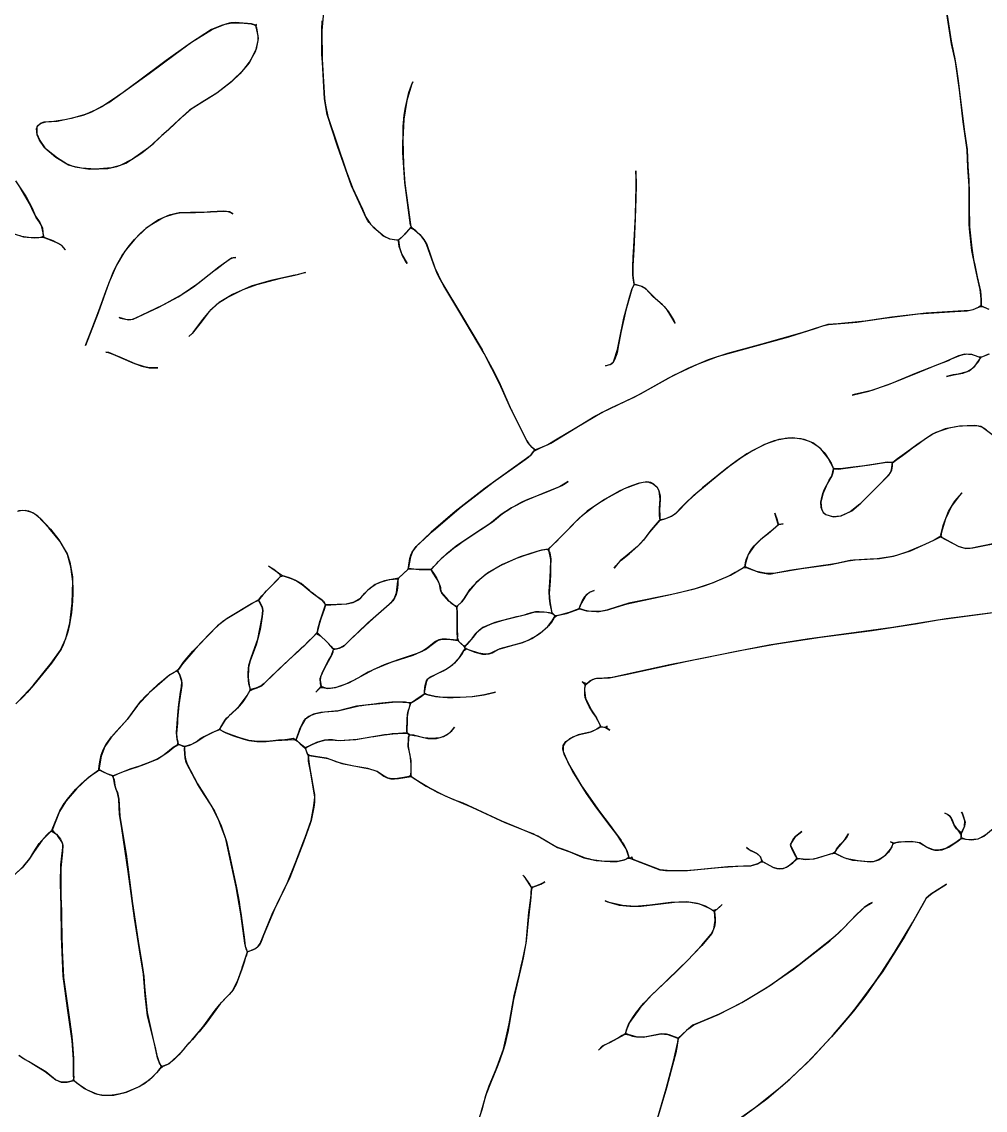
# Model space of a CAD drawing. Extents: x 0 to 8.8, y 0.1 to 11.
# Drawn here: x 1.651 to 4.249, y 2.669 to 5.606 of the extents above; entities that cross this region are included whole.
import ezdxf

# ---------------------------------------------------------------- set-up
doc = ezdxf.new("R2010")
doc.units = 0

msp = doc.modelspace()

# ---------------------------------------------------------------- linework, layer by layer
for points in [[(4.1351, 5.6996), (4.1576, 5.5535), (4.164, 5.5228), (4.1665, 5.5098), (4.1711, 5.4841), (4.1747, 5.4592), (4.1766, 5.4465), (4.1829, 5.3945), (4.1937, 5.309), (4.2003, 5.2614), (4.2025, 5.2164), (4.2047, 5.1771), (4.2062, 5.1444), (4.2062, 5.1327), (4.206, 5.109), (4.2066, 5.0528), (4.2127, 4.9946), (4.2175, 4.9646), (4.2203, 4.9538), (4.2277, 4.9175), (4.2362, 4.8784), (4.2383, 4.8559), (4.2382, 4.8402), (4.2315, 4.8354), (4.2159, 4.8288), (4.2076, 4.8267), (4.1759, 4.8247), (4.0895, 4.8192), (3.9974, 4.8088), (3.9253, 4.7982), (3.8524, 4.7911), (3.8246, 4.7887), (3.8072, 4.7836), (3.7546, 4.7661), (3.6467, 4.7356), (3.5542, 4.7105), (3.502, 4.6933), (3.4467, 4.6703), (3.3945, 4.6444), (3.3519, 4.6199), (3.3189, 4.6014), (3.2987, 4.5912), (3.2158, 4.5519), (3.0947, 4.4793), (3.0695, 4.4645), (3.0393, 4.4516), (3.0393, 4.4516), (3.0362, 4.4503), (3.0275, 4.457), (3.0216, 4.4636), (3.0154, 4.4705), (2.9947, 4.5108), (2.9657, 4.5695), (2.9391, 4.6302), (2.8977, 4.7106), (2.8291, 4.8262), (2.7887, 4.8934), (2.7759, 4.9175), (2.7705, 4.9294), (2.7607, 4.9529), (2.7423, 5.006), (2.7353, 5.0186), (2.7297, 5.0258), (2.7136, 5.0413), (2.7035, 5.0485), (2.6993, 5.0573), (2.6834, 5.1719), (2.6786, 5.2529), (2.6793, 5.323), (2.6822, 5.3535), (2.6854, 5.374), (2.6949, 5.4145), (2.698, 5.4245), (2.7015, 5.4343), (2.7052, 5.4439), (2.7019, 5.4351), (2.6895, 5.3935), (2.6811, 5.3432), (2.6782, 5.2879), (2.6803, 5.2185), (2.6839, 5.169), (2.6967, 5.0781), (2.7, 5.0514), (2.6886, 5.038), (2.6836, 5.0325), (2.6739, 5.0229), (2.6664, 5.0165), (2.6625, 5.0165), (2.6435, 5.0195), (2.6279, 5.0262), (2.6013, 5.0487), (2.5877, 5.0638), (2.584, 5.0687), (2.5793, 5.0765), (2.5746, 5.0865), (2.5662, 5.1065), (2.5398, 5.1633), (2.5026, 5.2704), (2.4742, 5.3553), (2.4674, 5.3973), (2.4614, 5.4965), (2.4602, 5.5175), (2.4596, 5.5388), (2.4595, 5.5841), (2.461, 5.6081)], [(4.2567, 4.8307), (4.2384, 4.839), (4.2383, 4.8493), (4.2383, 4.8585), (4.2351, 4.883), (4.2283, 4.9146), (4.2218, 4.9445), (4.2134, 4.9888), (4.2075, 5.0383), (4.2063, 5.0591), (4.206, 5.069), (4.2057, 5.0892), (4.206, 5.1175), (4.2056, 5.1624), (4.2026, 5.2125), (4.2005, 5.2598), (4.1926, 5.3168), (4.19, 5.3361), (4.1796, 5.4217), (4.1686, 5.4983), (4.1585, 5.5462), (4.1352, 5.6993)], [(2.464, 5.6317), (2.4595, 5.5818), (2.461, 5.5048), (2.4673, 5.3986), (2.4699, 5.3802), (2.4763, 5.3497), (2.5253, 5.2033), (2.5424, 5.1576), (2.5692, 5.1002), (2.5782, 5.0787), (2.5909, 5.0598), (2.6233, 5.0294), (2.6431, 5.0196), (2.6664, 5.0165), (2.6696, 4.9966), (2.6757, 4.9779), (2.6905, 4.9534), (2.686, 4.9601), (2.6773, 4.9742), (2.6689, 4.9995), (2.6667, 5.0146), (2.6677, 5.0174), (2.6755, 5.0244), (2.6896, 5.0391), (2.6994, 5.0501), (2.7098, 5.0443), (2.7246, 5.0315), (2.7353, 5.0186), (2.7428, 5.0047), (2.765, 4.9422), (2.784, 4.9019), (2.8366, 4.8143), (2.8922, 4.7203), (2.8971, 4.7117), (2.9192, 4.6706), (2.9336, 4.6422), (2.9409, 4.627), (2.9705, 4.5589), (2.9722, 4.5561), (3.0127, 4.475), (3.0186, 4.4669), (3.0307, 4.4534), (3.0339, 4.4499), (3.0218, 4.4347), (2.9836, 4.4069), (2.9003, 4.3476), (2.8199, 4.2845), (2.755, 4.2283), (2.7149, 4.191), (2.7055, 4.1784), (2.6987, 4.1625), (2.6941, 4.1338), (2.69, 4.1266), (2.6671, 4.1048), (2.6285, 4.0977), (2.6041, 4.0872), (2.5843, 4.072), (2.5621, 4.0487), (2.5473, 4.04), (2.5256, 4.0347), (2.4773, 4.0328), (2.4697, 4.0334), (2.4664, 4.0389), (2.4604, 4.0453), (2.4467, 4.0555), (2.4341, 4.0651), (2.4253, 4.072), (2.4176, 4.0788), (2.4044, 4.0898), (2.3902, 4.0984), (2.3837, 4.1013), (2.3726, 4.1052), (2.3517, 4.1118), (2.3158, 4.1372), (2.3302, 4.1285), (2.3467, 4.1156), (2.3476, 4.1084), (2.3383, 4.0986), (2.33, 4.0901), (2.3224, 4.0824), (2.3091, 4.0686), (2.3018, 4.0604), (2.2961, 4.0538), (2.2906, 4.0471), (2.2698, 4.0351), (2.2042, 3.9958), (2.1787, 3.9762), (2.1539, 3.951), (2.1458, 3.9428), (2.117, 3.9126), (2.0845, 3.8738), (2.0735, 3.8584), (2.0662, 3.8531), (2.05, 3.8442), (1.9947, 3.7961), (1.9629, 3.7614), (1.9351, 3.723), (1.8909, 3.6738), (1.875, 3.6507), (1.8644, 3.6247), (1.8581, 3.5866), (1.8298, 3.5661), (1.7985, 3.5367), (1.7704, 3.5039), (1.7524, 3.4749), (1.7324, 3.4251), (1.7052, 3.3976), (1.6839, 3.3674), (1.6705, 3.3462), (1.6516, 3.3235), (1.6028, 3.2804)], [(1.6341, 5.1765), (1.6624, 5.133), (1.6773, 5.1047), (1.6876, 5.0812), (1.6994, 5.064), (1.7061, 5.0485), (1.7087, 5.0264), (1.701, 5.0233), (1.6922, 5.0226), (1.6827, 5.0224), (1.6688, 5.0232), (1.6626, 5.0241), (1.6512, 5.0264), (1.6459, 5.028)], [(1.6271, 5.0347), (1.6553, 5.0256), (1.6858, 5.0225), (1.7073, 5.0244), (1.7227, 5.0191), (1.7485, 5.0084), (1.7554, 5.0045), (1.7684, 4.9904), (1.7586, 5.0021), (1.7351, 5.0143), (1.7114, 5.0237), (1.7081, 5.0366), (1.7036, 5.0557), (1.6985, 5.0652), (1.6893, 5.0779), (1.6854, 5.0847), (1.6829, 5.0906), (1.6718, 5.1154), (1.6464, 5.1584)], [(4.2514, 4.5051), (4.2373, 4.5139), (4.2208, 4.516), (4.1795, 4.5147), (4.141, 4.5072), (4.1072, 4.4935), (4.0643, 4.4639), (4.038, 4.4445), (4.0255, 4.4354), (4.0128, 4.4262), (4, 4.417), (3.9846, 4.4174), (3.9693, 4.415), (3.9238, 4.4078), (3.8934, 4.4041), (3.8783, 4.4024), (3.8588, 4.3994), (3.8435, 4.3994), (3.8396, 4.4011), (3.8257, 4.428), (3.8055, 4.4532), (3.784, 4.4695), (3.7611, 4.4791), (3.7291, 4.4833), (3.6929, 4.4787), (3.6541, 4.4655), (3.6064, 4.4402), (3.5521, 4.4017), (3.4866, 4.3482), (3.4487, 4.3145), (3.4153, 4.2803), (3.4053, 4.2728), (3.3871, 4.2651), (3.3752, 4.2623), (3.3719, 4.2637), (3.3708, 4.2764), (3.3705, 4.2859), (3.3707, 4.2936), (3.3726, 4.3175), (3.3695, 4.339), (3.365, 4.3488), (3.3551, 4.3582), (3.3471, 4.3625), (3.3362, 4.3648), (3.317, 4.3613), (3.2753, 4.3457), (3.2222, 4.3171), (3.1757, 4.2852), (3.1422, 4.2552), (3.1369, 4.2494), (3.1196, 4.2311), (3.1022, 4.2136), (3.0933, 4.2047), (3.0843, 4.1958), (3.0708, 4.1828), (3.0521, 4.18), (3.0402, 4.1768), (2.9946, 4.162), (2.9475, 4.1416), (2.9064, 4.1177), (2.8762, 4.0929), (2.8542, 4.0666), (2.846, 4.0526), (2.8373, 4.0407), (2.8238, 4.0282), (2.8151, 4.0331), (2.8023, 4.0428), (2.7834, 4.0642), (2.7811, 4.0693), (2.7771, 4.0883), (2.7718, 4.1005), (2.7588, 4.121), (2.7545, 4.1273), (2.7617, 4.1357), (2.769, 4.1435), (2.7747, 4.1494), (2.781, 4.1558), (2.7856, 4.1603), (2.7946, 4.1687), (2.8083, 4.1802), (2.8153, 4.1856), (2.823, 4.1913), (2.8301, 4.1964), (2.8374, 4.2016), (2.8885, 4.2356), (2.9202, 4.2568), (2.9312, 4.2657), (2.9431, 4.2756), (2.9503, 4.281), (2.9571, 4.2857), (2.9639, 4.2901), (2.9707, 4.2943), (2.9775, 4.2983), (2.9984, 4.3092), (3.0122, 4.3157), (3.0654, 4.3369), (3.0973, 4.35), (3.1068, 4.3544), (3.1166, 4.3598), (3.1247, 4.365), (3.1008, 4.3514), (3.0669, 4.3374), (3.0081, 4.3134), (2.9712, 4.2946), (2.944, 4.2763), (2.9129, 4.2515), (2.8775, 4.2282), (2.8223, 4.1908), (2.7967, 4.1704), (2.7869, 4.1615), (2.7821, 4.1569), (2.7773, 4.1521), (2.767, 4.1413), (2.754, 4.1277), (2.7454, 4.1282), (2.7295, 4.1282), (2.7081, 4.1291), (2.6939, 4.1308), (2.694, 4.1336), (2.6972, 4.1575), (2.7, 4.1669), (2.7033, 4.1746), (2.714, 4.1901), (2.7598, 4.2327), (2.8353, 4.2972), (2.9216, 4.3633), (3.0022, 4.4204), (3.0185, 4.432), (3.0257, 4.4389), (3.0321, 4.447), (3.05, 4.4561), (3.0774, 4.4685), (3.1965, 4.5412), (3.2406, 4.5642), (3.304, 4.594), (3.3479, 4.6178), (3.4093, 4.6522), (3.4728, 4.6816), (3.5299, 4.7032), (3.6276, 4.7305), (3.7195, 4.7556), (3.788, 4.7769), (3.8115, 4.7856), (3.8266, 4.7889), (3.9025, 4.7956), (3.9766, 4.8059), (4.0683, 4.8174), (4.1669, 4.8243), (4.2005, 4.8257), (4.2167, 4.8291), (4.2338, 4.8366), (4.2419, 4.8371), (4.2586, 4.8302)], [(4.2583, 4.7085), (4.2417, 4.702), (4.2328, 4.7011), (4.2127, 4.7079), (4.194, 4.7089), (4.1769, 4.7043), (4.1368, 4.686), (4.0629, 4.6574), (3.9963, 4.6299), (3.9431, 4.6112), (3.8958, 4.5997), (3.8904, 4.5987), (3.9353, 4.6089), (3.9885, 4.627), (4.0725, 4.6615), (4.1034, 4.6739), (4.1189, 4.6798), (4.15, 4.6922), (4.16, 4.6969), (4.1807, 4.7057), (4.1896, 4.7081), (4.1927, 4.7087), (4.1962, 4.7092), (4.2, 4.7094), (4.2042, 4.7092), (4.2091, 4.7088), (4.2142, 4.7077), (4.2198, 4.7061), (4.2323, 4.7013), (4.2352, 4.6981), (4.2296, 4.6861), (4.217, 4.6725), (4.2119, 4.6684), (4.2066, 4.6648), (4.2022, 4.6622), (4.1971, 4.6599), (4.1761, 4.6552), (4.1628, 4.6534), (4.1553, 4.6515), (4.1447, 4.6482), (4.1635, 4.6535), (4.1887, 4.6575), (4.2055, 4.6641), (4.2216, 4.6767), (4.2322, 4.6915), (4.2382, 4.7009), (4.2611, 4.7097)], [(4.274, 4.198), (4.2085, 4.1849), (4.1951, 4.1849), (4.1767, 4.1904), (4.1354, 4.2121), (4.1331, 4.2134), (4.1298, 4.2216), (4.1367, 4.2498), (4.1503, 4.2844), (4.1672, 4.312), (4.1866, 4.3347), (4.1796, 4.3273), (4.1586, 4.2989), (4.1418, 4.265), (4.1313, 4.2285), (4.1291, 4.2177), (4.1114, 4.2074), (4.0963, 4.2), (4.0804, 4.1925), (4.0459, 4.1781), (4.0371, 4.1749), (4.0096, 4.166), (3.9994, 4.1633), (3.9881, 4.1608), (3.9581, 4.1571), (3.9385, 4.1559), (3.8938, 4.1535), (3.885, 4.1523), (3.8484, 4.1442), (3.8376, 4.1423), (3.8253, 4.1406), (3.8123, 4.1386), (3.7209, 4.1256), (3.6791, 4.1174), (3.6738, 4.1169), (3.6589, 4.117), (3.6323, 4.1225), (3.606, 4.1332), (3.6012, 4.1362), (3.6016, 4.1389), (3.6027, 4.1466), (3.6046, 4.154), (3.6087, 4.1649), (3.6132, 4.1738), (3.6178, 4.1811), (3.6221, 4.187), (3.6263, 4.192), (3.635, 4.201), (3.6496, 4.2139), (3.6565, 4.2195), (3.6638, 4.2254), (3.6919, 4.2491), (3.7041, 4.2508), (3.6953, 4.2495), (3.6907, 4.2502), (3.6813, 4.2801), (3.6876, 4.2617), (3.6906, 4.2503), (3.6876, 4.2456), (3.6727, 4.2325), (3.643, 4.2084), (3.6248, 4.1901), (3.6102, 4.1681), (3.6024, 4.1447), (3.6015, 4.1381), (3.5951, 4.1318), (3.5744, 4.1195), (3.5635, 4.1138), (3.5529, 4.1086), (3.5425, 4.1038), (3.5125, 4.0913), (3.5027, 4.0877), (3.4929, 4.0842), (3.4733, 4.078), (3.4635, 4.0751), (3.4233, 4.065), (3.4043, 4.0608), (3.2875, 4.0367), (3.2364, 4.0207), (3.229, 4.0186), (3.2107, 4.0151), (3.2057, 4.0146), (3.2001, 4.0144), (3.1938, 4.0144), (3.1868, 4.0148), (3.1788, 4.0158), (3.1698, 4.0174), (3.1543, 4.0227), (3.1569, 4.0304), (3.1631, 4.0444), (3.1689, 4.0538), (3.1755, 4.0616), (3.1821, 4.0667), (3.194, 4.0714), (3.1811, 4.0661), (3.1702, 4.0555), (3.16, 4.0379), (3.1533, 4.0215), (3.1272, 4.0116), (3.1013, 4.0047), (3.0907, 4.0031), (3.0879, 4.0039), (3.0809, 4.0115), (3.0761, 4.0353), (3.0739, 4.0509), (3.0734, 4.0699), (3.0753, 4.0933), (3.0764, 4.1244), (3.0773, 4.1548), (3.0734, 4.1761), (3.0727, 4.1785), (3.073, 4.1847), (3.0772, 4.1889), (3.1063, 4.2177), (3.1157, 4.2272), (3.1248, 4.2368), (3.1527, 4.2656), (3.1627, 4.2747), (3.195, 4.2996), (3.2063, 4.3073), (3.2294, 4.3216), (3.2648, 4.341), (3.2892, 4.3517), (3.3138, 4.3606), (3.3263, 4.3639), (3.3394, 4.3646), (3.3539, 4.3591), (3.3643, 4.3499), (3.3692, 4.3399), (3.371, 4.3335), (3.3722, 4.3271), (3.3726, 4.3205), (3.3711, 4.2986), (3.3707, 4.2924), (3.3712, 4.2705), (3.3719, 4.2615), (3.3434, 4.229), (3.3276, 4.2073), (3.3198, 4.1985), (3.3116, 4.1902), (3.2835, 4.1668), (3.2649, 4.1514), (3.2582, 4.1442), (3.2484, 4.1318), (3.2529, 4.1382), (3.2671, 4.1534), (3.2884, 4.1705), (3.3125, 4.191), (3.3344, 4.216), (3.3487, 4.2353), (3.371, 4.2603), (3.3875, 4.2653), (3.4031, 4.2716), (3.4151, 4.2801), (3.4304, 4.2962), (3.4382, 4.3043), (3.4634, 4.3287), (3.5312, 4.3851), (3.5663, 4.4128), (3.5865, 4.4275), (3.6194, 4.4482), (3.6578, 4.4674), (3.666, 4.4707), (3.6806, 4.4756), (3.6879, 4.4776), (3.7025, 4.4808), (3.7098, 4.482), (3.7171, 4.4828), (3.7316, 4.4834), (3.7519, 4.4814), (3.7742, 4.4745), (3.7808, 4.4714), (3.7922, 4.4645), (3.7983, 4.4598), (3.804, 4.4547), (3.8095, 4.4492), (3.8147, 4.4433), (3.8197, 4.4369), (3.8333, 4.4144), (3.8401, 4.3991), (3.8378, 4.3884), (3.8354, 4.3804), (3.8239, 4.3609), (3.8112, 4.3317), (3.8059, 4.3093), (3.8075, 4.2919), (3.8119, 4.2819), (3.8189, 4.2761), (3.8401, 4.27), (3.8602, 4.2724), (3.8895, 4.2858), (3.9137, 4.3067), (3.9888, 4.3827), (3.9936, 4.3893), (3.9967, 4.3966), (3.9989, 4.4155), (4.0075, 4.4224), (4.0167, 4.4292), (4.0259, 4.4358), (4.0437, 4.4489), (4.0531, 4.4559), (4.0613, 4.4619), (4.0706, 4.4689), (4.0885, 4.4818), (4.1076, 4.4938), (4.117, 4.4985), (4.1516, 4.5102), (4.1754, 4.5146), (4.2018, 4.5164), (4.2157, 4.5165), (4.2299, 4.5156), (4.2418, 4.5118), (4.2741, 4.4879)], [(1.6387, 4.2856), (1.6517, 4.2878), (1.6685, 4.2858), (1.6754, 4.2832), (1.6856, 4.2781), (1.6947, 4.2712), (1.7008, 4.2659), (1.7278, 4.2364), (1.7508, 4.2082), (1.7731, 4.1706), (1.7802, 4.1476), (1.7873, 4.1078), (1.788, 4.065), (1.7871, 4.0428), (1.7864, 4.0328), (1.7843, 4.0109), (1.7831, 4.0012), (1.7814, 3.991), (1.7796, 3.9799), (1.7749, 3.96), (1.7725, 3.9515), (1.7612, 3.9224), (1.7568, 3.9135), (1.7308, 3.8756), (1.6824, 3.816), (1.6647, 3.7957), (1.6551, 3.7857), (1.6345, 3.7658)], [(1.6406, 3.7715), (1.6817, 3.8153), (1.7303, 3.875), (1.7547, 3.9104), (1.7691, 3.9416), (1.7799, 3.9829), (1.7866, 4.0375), (1.7881, 4.0953), (1.7831, 4.1351), (1.7739, 4.1685), (1.7532, 4.2045), (1.724, 4.2407), (1.6942, 4.2716), (1.6801, 4.281), (1.6604, 4.2874), (1.6418, 4.2866)], [(4.2824, 4.0131), (4.1436, 3.995), (3.9996, 3.9714), (3.7686, 3.9396), (3.6663, 3.9239), (3.5735, 3.9062), (3.4899, 3.889), (3.3983, 3.8705), (3.2834, 3.8454), (3.2427, 3.8364), (3.209, 3.834), (3.2006, 3.834), (3.1911, 3.8316), (3.182, 3.8266), (3.1736, 3.8192), (3.162, 3.8249), (3.1695, 3.8173), (3.1685, 3.8014), (3.1709, 3.7811), (3.1864, 3.749), (3.2006, 3.7282), (3.2099, 3.7089), (3.2106, 3.7033), (3.2013, 3.6969), (3.1871, 3.6904), (3.1796, 3.6882), (3.1509, 3.6817), (3.1276, 3.6709), (3.1149, 3.6599), (3.1108, 3.6519), (3.1111, 3.6374), (3.1256, 3.6036), (3.1605, 3.5448), (3.2089, 3.4747), (3.2375, 3.4369), (3.2467, 3.4245), (3.2669, 3.3972), (3.2704, 3.3916), (3.2742, 3.386), (3.2837, 3.3674), (3.2879, 3.3516), (3.2813, 3.3468), (3.274, 3.344), (3.2574, 3.3402), (3.2293, 3.3401), (3.2223, 3.3404), (3.1948, 3.3437), (3.1888, 3.3449), (3.1824, 3.3463), (3.1713, 3.3489), (3.1191, 3.3698), (3.0914, 3.3801), (3.0421, 3.4087), (2.9914, 3.4304), (2.9456, 3.4488), (2.8408, 3.4974), (2.816, 3.5069), (2.8001, 3.5137), (2.788, 3.519), (2.7723, 3.5267), (2.7591, 3.5335), (2.7522, 3.5372), (2.7249, 3.5534), (2.718, 3.5578), (2.711, 3.5624), (2.7041, 3.5672), (2.7002, 3.5724), (2.7009, 3.5854), (2.701, 3.6031), (2.6995, 3.6202), (2.698, 3.628), (2.696, 3.6355), (2.6931, 3.6495), (2.6933, 3.6725), (2.6936, 3.6765), (2.6967, 3.6823), (2.7, 3.6819), (2.7085, 3.6805), (2.716, 3.6788), (2.7459, 3.6722), (2.7688, 3.6725), (2.7884, 3.6776), (2.8013, 3.6851), (2.8102, 3.6931), (2.8178, 3.7028), (2.8064, 3.6891), (2.7976, 3.6823), (2.788, 3.6774), (2.7779, 3.6742), (2.7569, 3.6717), (2.7352, 3.6737), (2.7139, 3.6793), (2.7076, 3.6807), (2.6967, 3.6823), (2.6907, 3.686), (2.6894, 3.6903), (2.6895, 3.7034), (2.6898, 3.7145), (2.6901, 3.7245), (2.6909, 3.7366), (2.6927, 3.7454), (2.6963, 3.7557), (2.6995, 3.7677), (2.7077, 3.7728), (2.7194, 3.7803), (2.7283, 3.7863), (2.7371, 3.7923), (2.7464, 3.7895), (2.7665, 3.7852), (2.7752, 3.7841), (2.7989, 3.7828), (2.8139, 3.7827), (2.8667, 3.785), (2.8974, 3.79), (2.9284, 3.7968), (2.9248, 3.7962), (2.899, 3.7902), (2.8652, 3.7848), (2.8333, 3.7829), (2.8127, 3.7826), (2.7996, 3.7827), (2.7932, 3.7829), (2.7867, 3.7831), (2.7657, 3.7853), (2.7424, 3.7905), (2.7369, 3.7942), (2.7372, 3.7991), (2.738, 3.8091), (2.7389, 3.8147), (2.7423, 3.8273), (2.7443, 3.8324), (2.7463, 3.8342), (2.7508, 3.8371), (2.7868, 3.8543), (2.7979, 3.8605), (2.8135, 3.8717), (2.831, 3.8909), (2.8375, 3.9004), (2.8429, 3.9097), (2.8504, 3.9137), (2.8727, 3.905), (2.893, 3.9), (2.9023, 3.8996), (2.911, 3.9007), (2.9193, 3.9036), (2.9348, 3.912), (2.9685, 3.922), (3.0021, 3.9314), (3.0262, 3.9417), (3.0487, 3.9561), (3.0694, 3.9741), (3.0816, 3.9897), (3.0867, 3.9985), (3.094, 4.0035), (3.1196, 4.0091), (3.1545, 4.0216), (3.1742, 4.0166), (3.2003, 4.0144), (3.208, 4.0149), (3.2312, 4.0192), (3.2536, 4.0263), (3.2831, 4.0356), (3.4001, 4.0601), (3.4649, 4.0755), (3.5167, 4.0932), (3.5262, 4.0971), (3.5622, 4.1131), (3.5974, 4.1333), (3.6074, 4.1325), (3.6388, 4.1207), (3.6625, 4.1167), (3.6719, 4.1167), (3.6841, 4.1186), (3.7537, 4.1306), (3.8331, 4.1418), (3.8795, 4.1511), (3.898, 4.1541), (3.9642, 4.1578), (4.0014, 4.1638), (4.0472, 4.1786), (4.1105, 4.207), (4.1285, 4.216), (4.178, 4.1898), (4.1973, 4.1847), (4.2158, 4.1863), (4.2977, 4.2025)], [(3.0188, 4.0093), (3.0224, 4.0106), (3.0344, 4.0134), (3.0417, 4.0142), (3.0668, 4.0125), (3.0786, 4.0104), (3.0836, 4.0078), (3.0875, 4.0043), (3.0858, 3.9968), (3.0791, 3.9858), (3.0711, 3.976), (3.0595, 3.9648), (3.0517, 3.9583), (3.0454, 3.9535), (3.0392, 3.9493), (3.0332, 3.9456), (3.0274, 3.9423), (3.0218, 3.9393), (3.0163, 3.9368), (2.9967, 3.9295), (2.9768, 3.9241), (2.9399, 3.9139), (2.9158, 3.902), (2.9069, 3.8998), (2.8994, 3.8995), (2.8834, 3.902), (2.8553, 3.9115), (2.8459, 3.9167), (2.8463, 3.9206), (2.8581, 3.9336), (2.8652, 3.9419), (2.8754, 3.955), (2.8794, 3.9596), (2.8855, 3.9652), (2.8915, 3.9695), (2.9147, 3.9807), (2.9221, 3.9835), (2.9425, 3.9895), (2.9555, 3.9929), (2.9698, 3.9966), (3.0134, 4.0074), (3.0188, 4.0093)], [(4.2517, 3.4133), (4.2459, 3.4092), (4.2289, 3.4009), (4.2079, 3.3983), (4.197, 3.3997), (4.1852, 3.4041), (4.1847, 3.4076), (4.1855, 3.4174), (4.1929, 3.4345), (4.1944, 3.4496), (4.189, 3.4662), (4.1852, 3.4732), (4.1879, 3.4687), (4.1947, 3.4467), (4.1932, 3.4353), (4.185, 3.4164), (4.172, 3.428), (4.1656, 3.4383), (4.1568, 3.4588), (4.1536, 3.4626), (4.1474, 3.4674), (4.1404, 3.4705), (4.1451, 3.4687), (4.1481, 3.467), (4.1538, 3.4623), (4.1565, 3.4593), (4.1599, 3.4528), (4.1657, 3.4381), (4.1768, 3.4222), (4.1843, 3.4112), (4.1837, 3.4016), (4.1676, 3.3893), (4.1443, 3.376), (4.1393, 3.374), (4.1244, 3.3705), (4.1093, 3.3715), (4.0911, 3.3787), (4.0729, 3.3905), (4.0496, 3.3941), (4.0156, 3.3923), (4.0031, 3.3898), (3.9939, 3.3937), (4, 3.3903), (3.9973, 3.3802), (3.988, 3.3653), (3.9749, 3.353), (3.963, 3.3452), (3.9466, 3.3397), (3.9332, 3.3397), (3.9067, 3.3423), (3.8811, 3.3463), (3.8759, 3.3477), (3.8624, 3.3529), (3.8525, 3.3578), (3.8438, 3.363), (3.8484, 3.3733), (3.8589, 3.3866), (3.8696, 3.3977), (3.8806, 3.4152), (3.8753, 3.4047), (3.849, 3.374), (3.8436, 3.3653), (3.8404, 3.3631), (3.7967, 3.3496), (3.7849, 3.3466), (3.765, 3.3453), (3.7433, 3.3487), (3.7378, 3.3555), (3.7338, 3.362), (3.73, 3.3692), (3.7272, 3.3757), (3.7253, 3.3813), (3.7261, 3.3898), (3.7321, 3.4011), (3.7383, 3.4086), (3.75, 3.4176), (3.7549, 3.4208), (3.7512, 3.4184), (3.7365, 3.4065), (3.7231, 3.386), (3.7353, 3.3596), (3.74, 3.3523), (3.738, 3.3442), (3.728, 3.3345), (3.7178, 3.3271), (3.7076, 3.3224), (3.7006, 3.3206), (3.6908, 3.3203), (3.6775, 3.3242), (3.6496, 3.3396), (3.6455, 3.3456), (3.6428, 3.353), (3.633, 3.3622), (3.6207, 3.3679), (3.6129, 3.3716), (3.6055, 3.3781), (3.6089, 3.375), (3.6176, 3.3691), (3.6206, 3.368), (3.6354, 3.3607), (3.6431, 3.3524), (3.6457, 3.3407), (3.6427, 3.3386), (3.6347, 3.334), (3.6175, 3.3283), (3.5547, 3.3261), (3.4731, 3.3178), (3.4527, 3.3163), (3.411, 3.315), (3.4001, 3.3152), (3.3723, 3.3177), (3.2997, 3.3458), (3.2963, 3.3527), (3.2925, 3.3488), (3.2892, 3.3499), (3.2809, 3.374), (3.264, 3.4009), (3.2581, 3.4091), (3.2462, 3.4251), (3.234, 3.4411), (3.1974, 3.4904), (3.1742, 3.5237), (3.1366, 3.5832), (3.1143, 3.6271), (3.1103, 3.6429), (3.1111, 3.6528), (3.114, 3.6587), (3.1182, 3.6637), (3.123, 3.6678), (3.137, 3.6762), (3.1472, 3.6804), (3.1552, 3.683), (3.1788, 3.6881), (3.1858, 3.6899), (3.2039, 3.6986), (3.2094, 3.7024), (3.215, 3.7033), (3.2249, 3.7016), (3.2364, 3.6945), (3.2291, 3.6991), (3.2291, 3.7052), (3.2231, 3.7018), (3.213, 3.7038), (3.2082, 3.7131), (3.2046, 3.7208), (3.1979, 3.7323), (3.1907, 3.7425), (3.1806, 3.7586), (3.1763, 3.7671), (3.1705, 3.7824), (3.1689, 3.7912), (3.1691, 3.8088), (3.1721, 3.8175), (3.1851, 3.8288), (3.197, 3.8335), (3.2362, 3.8355), (3.2797, 3.8447), (3.4453, 3.8805), (3.4756, 3.8867), (3.5521, 3.9019), (3.5927, 3.9103), (3.6809, 3.9264), (3.8049, 3.945), (3.9438, 3.9636), (4.0614, 3.9812), (4.1219, 3.9921), (4.2703, 4.0119)], [(1.6426, 2.8174), (1.6597, 2.8059), (1.6782, 2.7951), (1.7141, 2.7739), (1.7421, 2.7508), (1.7565, 2.7453), (1.7734, 2.7452), (1.7914, 2.749), (1.8197, 2.7282), (1.8479, 2.7147), (1.8666, 2.71), (1.8988, 2.7102), (1.9329, 2.7181), (1.9676, 2.733), (1.9956, 2.7517), (2.0174, 2.7738), (2.0237, 2.7819), (2.0298, 2.7876), (2.0487, 2.795), (2.0784, 2.8238), (2.0893, 2.8361), (2.1021, 2.8507), (2.108, 2.8574), (2.1391, 2.8929), (2.1724, 2.9392), (2.1839, 2.9538), (2.1904, 2.961), (2.1985, 2.9696), (2.2178, 2.9899), (2.2324, 3.0171), (2.2437, 3.05), (2.246, 3.0571), (2.2484, 3.0646), (2.259, 3.0966), (2.2811, 3.1057), (2.2886, 3.1119), (2.2936, 3.1191), (2.3263, 3.1981), (2.3673, 3.2839), (2.3901, 3.3395), (2.4113, 3.3958), (2.4151, 3.4054), (2.4308, 3.4506), (2.4387, 3.49), (2.4408, 3.5134), (2.4304, 3.5798), (2.4242, 3.6113), (2.4235, 3.6188), (2.4248, 3.6261), (2.4491, 3.6227), (2.4661, 3.6203), (2.4765, 3.6181), (2.4844, 3.6154), (2.5138, 3.6046), (2.5883, 3.5898), (2.603, 3.5858), (2.6102, 3.5827), (2.627, 3.5707), (2.6362, 3.5662), (2.6456, 3.5636), (2.6557, 3.5628), (2.6668, 3.5637), (2.7005, 3.5699), (2.7415, 3.5433), (2.7928, 3.517), (2.8641, 3.4868), (2.9532, 3.4454), (3.001, 3.4268), (3.0194, 3.4195), (3.0292, 3.4154), (3.0393, 3.4103), (3.0498, 3.4046), (3.0955, 3.378), (3.129, 3.3663), (3.167, 3.3505), (3.1999, 3.343), (3.2376, 3.3399), (3.2566, 3.3401), (3.2761, 3.3448), (3.2856, 3.349), (3.2925, 3.3487), (3.3716, 3.3179), (3.3866, 3.316), (3.446, 3.316), (3.5302, 3.3242), (3.5823, 3.3276), (3.6171, 3.3282), (3.6349, 3.3341), (3.6438, 3.3394), (3.6525, 3.3382), (3.6781, 3.3239), (3.6867, 3.3211), (3.6953, 3.3203), (3.7041, 3.3215), (3.7128, 3.3246), (3.7303, 3.3366), (3.7388, 3.3452), (3.7471, 3.348), (3.7637, 3.3454), (3.7881, 3.3473), (3.8331, 3.3612), (3.8439, 3.3629), (3.8677, 3.3506), (3.8915, 3.3442), (3.9038, 3.3427), (3.931, 3.3401), (3.9402, 3.3392), (3.9477, 3.3398), (3.9619, 3.3447), (3.9814, 3.3585), (3.994, 3.3735), (4.0009, 3.3881), (4.0086, 3.3911), (4.0289, 3.3938), (4.0605, 3.3931), (4.0702, 3.3913), (4.0933, 3.3776), (4.1036, 3.3733), (4.1137, 3.3709), (4.1234, 3.3705), (4.1328, 3.3719), (4.1507, 3.3791), (4.1761, 3.3956), (4.1842, 3.402), (4.2125, 3.3984), (4.2297, 3.4012), (4.2451, 3.4086), (4.2703, 3.429)], [(1.6288, 3.3026), (1.6555, 3.3277), (1.6694, 3.3447), (1.6737, 3.351), (1.683, 3.3659), (1.6976, 3.3884), (1.7182, 3.4118), (1.7248, 3.4181), (1.7248, 3.4181), (1.7273, 3.4204), (1.7299, 3.4227), (1.7441, 3.4138), (1.7549, 3.4002), (1.7595, 3.3913), (1.7613, 3.3841), (1.7602, 3.3664), (1.7557, 3.3228), (1.756, 3.2466), (1.7574, 3.2073), (1.7577, 3.1807), (1.7591, 3.1008), (1.763, 3.027), (1.7803, 2.9073), (1.7857, 2.8678), (1.7869, 2.8573), (1.7878, 2.8475), (1.79, 2.8087), (1.7903, 2.7785), (1.7905, 2.7675), (1.7907, 2.7556), (1.7877, 2.7487), (1.7768, 2.7457), (1.7646, 2.7445), (1.7553, 2.7455), (1.7414, 2.7512), (1.7157, 2.7726), (1.6826, 2.7923), (1.6686, 2.8005), (1.6529, 2.8101), (1.6445, 2.8159)], [(2.8894, 2.6637), (2.9037, 2.7145), (2.9115, 2.7351), (2.93, 2.7797), (2.95, 2.8336), (2.9655, 2.9024), (2.9788, 2.9779), (2.993, 3.0373), (2.9975, 3.0576), (3.0018, 3.077), (3.0106, 3.1203), (3.0162, 3.1818), (3.0179, 3.2027), (3.0197, 3.2156), (3.0218, 3.2288), (3.0243, 3.2506), (3.0248, 3.2579), (3.0254, 3.2653), (3.0294, 3.2707), (3.0502, 3.2792), (3.0615, 3.285), (3.0589, 3.2835), (3.0477, 3.278), (3.0294, 3.2707), (3.0241, 3.2723), (3.0092, 3.2953), (3.0023, 3.3031), (3.0048, 3.3006), (3.0201, 3.2788), (3.0239, 3.2726), (3.0257, 3.2674), (3.0247, 3.2554), (3.0227, 3.2347), (3.0161, 3.1812), (3.0114, 3.1253), (3.0026, 3.0803), (2.9991, 3.0642), (2.9922, 3.0334), (2.9885, 3.0181), (2.977, 2.9682), (2.9614, 2.8802), (2.9581, 2.8651), (2.9543, 2.8493), (2.95, 2.8336), (2.9392, 2.8023), (2.9329, 2.7865), (2.9293, 2.7777), (2.9162, 2.7465), (2.9017, 2.708), (2.8916, 2.6704), (2.8825, 2.6434)], [(3.5879, 2.6465), (3.6602, 2.7003), (3.722, 2.7526), (3.7815, 2.81), (3.8396, 2.8734), (3.883, 2.9241), (3.9015, 2.946), (3.9524, 3.0154), (3.9689, 3.0388), (4.0048, 3.0951), (4.0538, 3.1764), (4.0907, 3.2422), (4.1065, 3.2552), (4.1446, 3.279), (4.1365, 3.2741), (4.1023, 3.2519), (4.09, 3.2412), (4.087, 3.2359), (4.0322, 3.139), (3.9989, 3.0854), (3.9718, 3.0424), (3.9559, 3.0212), (3.9268, 2.9796), (3.8939, 2.9361), (3.853, 2.889), (3.8347, 2.8676), (3.7693, 2.7975), (3.7013, 2.7343), (3.63, 2.6769), (3.5557, 2.6245)], [(3.3653, 2.6471), (3.3882, 2.7271), (3.4087, 2.8014), (3.42, 2.8528), (3.4207, 2.8617), (3.4475, 2.8881), (3.4636, 2.8999), (3.5298, 2.9276), (3.5931, 2.9597), (3.6603, 3), (3.7321, 3.05), (3.8299, 3.1265), (3.8681, 3.1617), (3.903, 3.1978), (3.9242, 3.2175), (3.9441, 3.2296), (3.9373, 3.2263), (3.9227, 3.2162), (3.896, 3.1905), (3.8536, 3.1473), (3.8452, 3.1393), (3.8386, 3.1334), (3.7475, 3.0614), (3.6697, 3.006), (3.6036, 2.9654), (3.5799, 2.9524), (3.5314, 2.9283), (3.4802, 2.9065), (3.4609, 2.8983), (3.4434, 2.884), (3.4214, 2.8633), (3.3966, 2.8727), (3.3896, 2.8742), (3.3755, 2.875), (3.3483, 2.8697), (3.3351, 2.8675), (3.3228, 2.8661), (3.3076, 2.8671), (3.2859, 2.8734), (3.2797, 2.8763), (3.2817, 2.8857), (3.2841, 2.8934), (3.2869, 2.9001), (3.2989, 2.9198), (3.3087, 2.9335), (3.3136, 2.9399), (3.3185, 2.9461), (3.3286, 2.958), (3.3495, 2.98), (3.3604, 2.9907), (3.3931, 3.0215), (3.4482, 3.0753), (3.4849, 3.1145), (3.5099, 3.1443), (3.5171, 3.1577), (3.521, 3.1815), (3.5189, 3.2057), (3.5398, 3.2244), (3.5359, 3.2203), (3.525, 3.2108), (3.5153, 3.2077), (3.4944, 3.2197), (3.4734, 3.227), (3.4446, 3.2311), (3.4011, 3.2295), (3.3447, 3.2222), (3.304, 3.2191), (3.2706, 3.2211), (3.2351, 3.2297), (3.2239, 3.2338), (3.2305, 3.2313), (3.2623, 3.2226), (3.2903, 3.2193), (3.3215, 3.2199), (3.3746, 3.2261), (3.4108, 3.2304), (3.4306, 3.2314), (3.454, 3.2305), (3.4783, 3.2258), (3.503, 3.2154), (3.513, 3.2094), (3.5186, 3.2051), (3.521, 3.1866), (3.5209, 3.1777), (3.52, 3.1689), (3.5185, 3.1618), (3.5115, 3.1464), (3.4844, 3.1139), (3.4435, 3.0703), (3.4259, 3.0526), (3.4163, 3.0433), (3.3962, 3.024), (3.3497, 2.9802), (3.3174, 2.9446), (3.29, 2.9059), (3.2827, 2.8889), (3.2783, 2.8752), (3.2703, 2.8704), (3.2598, 2.8644), (3.2275, 2.8476), (3.2217, 2.8451), (3.2065, 2.8315), (3.2173, 2.843), (3.2382, 2.8527), (3.2776, 2.8748), (3.2875, 2.8728), (3.2975, 2.8694), (3.3082, 2.867), (3.3269, 2.8667), (3.3653, 2.8737), (3.3749, 2.875), (3.3933, 2.8736), (3.4175, 2.8646), (3.4208, 2.8626), (3.4172, 2.8381), (3.4143, 2.8243), (3.4085, 2.8003), (3.4024, 2.7769), (3.3891, 2.7298), (3.3675, 2.6541)]]:
    msp.add_lwpolyline(points)
for points in [[(1.9496, 5.2346), (1.9159, 5.2175), (1.8928, 5.2112), (1.8493, 5.2077), (1.8113, 5.2106), (1.803, 5.2122), (1.7935, 5.2141), (1.7862, 5.2159), (1.7714, 5.2225), (1.7469, 5.2372), (1.7175, 5.261), (1.7121, 5.2663), (1.6986, 5.2863), (1.6919, 5.3006), (1.6904, 5.3179), (1.6948, 5.3263), (1.7033, 5.332), (1.7154, 5.3353), (1.7457, 5.3373), (1.7795, 5.3443), (1.8163, 5.3535), (1.8394, 5.3625), (1.8853, 5.3876), (1.9469, 5.4317), (1.9942, 5.4663), (2.0645, 5.5186), (2.1083, 5.5502), (2.1646, 5.5859), (2.1991, 5.5992), (2.2175, 5.6028), (2.241, 5.6028), (2.2506, 5.6021), (2.2691, 5.6002), (2.2785, 5.5972), (2.2812, 5.5952), (2.2837, 5.5889), (2.2886, 5.5607), (2.2831, 5.5321), (2.2641, 5.4949), (2.2385, 5.4651), (2.2178, 5.4452), (2.1764, 5.4134), (2.1443, 5.393), (2.1029, 5.367), (2.081, 5.3471), (2.0459, 5.3144), (2.0282, 5.2986), (1.9928, 5.2653), (1.9496, 5.2346)], [(2.2149, 5.6025), (2.2103, 5.6015), (2.189, 5.5956), (2.1625, 5.5846), (2.1053, 5.5477), (2.04, 5.5007), (1.9655, 5.4456), (1.9239, 5.4148), (1.8956, 5.3946), (1.8663, 5.3765), (1.8504, 5.3677), (1.8265, 5.3569), (1.8185, 5.3542), (1.7839, 5.3449), (1.7664, 5.341), (1.737, 5.3363), (1.7105, 5.3345), (1.7029, 5.3318), (1.6913, 5.3226), (1.6914, 5.3032), (1.6994, 5.285), (1.7131, 5.2653), (1.7429, 5.2401), (1.7762, 5.2198), (1.7946, 5.2139), (1.834, 5.208), (1.8826, 5.21), (1.9073, 5.2149), (1.931, 5.2246), (1.9743, 5.2518), (2.0067, 5.2778), (2.037, 5.307), (2.0625, 5.3306), (2.0847, 5.3506), (2.1076, 5.3703), (2.1771, 5.4139), (2.2166, 5.4441), (2.2492, 5.4771), (2.2649, 5.4963), (2.2815, 5.5274), (2.2882, 5.5555), (2.288, 5.5674), (2.2826, 5.5918), (2.2837, 5.5985), (2.2806, 5.596), (2.2706, 5.5999), (2.2266, 5.6034), (2.2149, 5.6025)], [(3.307, 5.2039), (3.3071, 5.1988), (3.3074, 5.1658), (3.3069, 5.129), (3.3053, 5.0749), (3.3016, 4.9913), (3.2996, 4.9616), (3.2988, 4.9479), (3.2986, 4.9345), (3.299, 4.9213), (3.3017, 4.9015), (3.3012, 4.8949), (3.2958, 4.884), (3.2798, 4.8276), (3.266, 4.7671), (3.2616, 4.7429), (3.2602, 4.7343), (3.2572, 4.7182), (3.2552, 4.71), (3.2493, 4.6934), (3.2458, 4.6864), (3.2373, 4.6803), (3.2247, 4.6774), (3.2277, 4.6779), (3.242, 4.6824), (3.245, 4.6851), (3.2479, 4.6908), (3.2576, 4.7213), (3.2618, 4.7443), (3.2741, 4.8063), (3.2905, 4.8654), (3.2965, 4.8859), (3.3024, 4.8968), (3.3087, 4.8958), (3.3198, 4.8928), (3.3312, 4.8871), (3.3399, 4.8792), (3.3638, 4.8554), (3.3834, 4.8377), (3.3951, 4.8233), (3.4089, 4.7997), (3.4133, 4.7921), (3.4015, 4.8126), (3.3914, 4.8286), (3.3791, 4.8419), (3.3531, 4.8648), (3.3341, 4.8848), (3.3231, 4.8914), (3.3023, 4.8977), (3.2999, 4.9137), (3.2988, 4.9233), (3.2985, 4.9451), (3.3, 4.9702), (3.3018, 4.9983), (3.3055, 5.0813), (3.3067, 5.1264), (3.3073, 5.1582), (3.3074, 5.1845), (3.307, 5.2039), (3.307, 5.2039)], [(2.1113, 5.0914), (2.1053, 5.0915), (2.0754, 5.0898), (2.0481, 5.0836), (2.0198, 5.0713), (1.9853, 5.048), (1.9554, 5.0195), (1.929, 4.9864), (1.9064, 4.9489), (1.8856, 4.9009), (1.8564, 4.8208), (1.8413, 4.7808), (1.8267, 4.7439), (1.8223, 4.7319), (1.8235, 4.7353), (1.8393, 4.7764), (1.8581, 4.8261), (1.8805, 4.8881), (1.897, 4.9292), (1.9069, 4.95), (1.9211, 4.9752), (1.9401, 5.0015), (1.9543, 5.0184), (1.9701, 5.0346), (1.9874, 5.0497), (1.9966, 5.0567), (2.0256, 5.0744), (2.0364, 5.0792), (2.059, 5.0866), (2.0707, 5.0891), (2.0827, 5.0907), (2.0948, 5.0915), (2.1192, 5.0913), (2.1428, 5.0916), (2.1773, 5.094), (2.1887, 5.0946), (2.206, 5.0937), (2.2117, 5.0922), (2.2202, 5.0878), (2.2105, 5.0926), (2.195, 5.0947), (2.1593, 5.0926), (2.1506, 5.092), (2.1413, 5.0915), (2.1266, 5.0911), (2.1157, 5.0912), (2.1113, 5.0914)], [(2.2159, 4.9682), (2.1819, 4.9438), (2.1255, 4.8989), (2.0832, 4.8696), (2.0308, 4.8407), (1.9552, 4.8053), (1.9481, 4.8027), (1.9404, 4.8017), (1.9314, 4.8027), (1.9132, 4.8074), (1.9173, 4.8062), (1.939, 4.8017), (1.9506, 4.8036), (2.02, 4.8358), (2.0723, 4.8633), (2.1136, 4.8903), (2.1689, 4.9337), (2.1772, 4.9401), (2.1937, 4.9528), (2.211, 4.965), (2.2199, 4.969), (2.2282, 4.9694), (2.2208, 4.9691), (2.2159, 4.9682), (2.2159, 4.9682)], [(2.3828, 4.9211), (2.3786, 4.9204), (2.322, 4.9073), (2.269, 4.8919), (2.2194, 4.8701), (2.183, 4.8484), (2.1561, 4.8238), (2.1305, 4.791), (2.1106, 4.7645), (2.1012, 4.7562), (2.113, 4.7675), (2.1386, 4.8025), (2.1613, 4.8295), (2.1766, 4.8436), (2.181, 4.847), (2.2046, 4.8622), (2.248, 4.8834), (2.2844, 4.8967), (2.3496, 4.9141), (2.3874, 4.922), (2.414, 4.9289), (2.4158, 4.9296), (2.3938, 4.923), (2.3828, 4.9212), (2.3828, 4.9211)], [(1.8856, 4.7138), (1.877, 4.7142), (1.8805, 4.7147), (1.8917, 4.7111), (1.9025, 4.7062), (1.95, 4.6855), (1.9743, 4.6764), (1.9945, 4.6722), (2.0039, 4.6717), (2.0174, 4.6716), (1.9952, 4.6721), (1.9812, 4.6745), (1.9563, 4.6828), (1.913, 4.7015), (1.9039, 4.7055), (1.8856, 4.7138), (1.8856, 4.7138)], [(3.9773, 4.4166), (3.9808, 4.4172), (3.9956, 4.4169), (3.9981, 4.4165), (3.9986, 4.4063), (3.9964, 4.3955), (3.9929, 4.388), (3.9676, 4.3607), (3.9114, 4.3043), (3.885, 4.2831), (3.8592, 4.2722), (3.8386, 4.2701), (3.8199, 4.2756), (3.8117, 4.2822), (3.8067, 4.2954), (3.806, 4.3108), (3.8073, 4.3175), (3.8115, 4.333), (3.8142, 4.3405), (3.8174, 4.3479), (3.8208, 4.355), (3.8284, 4.3686), (3.8332, 4.376), (3.8364, 4.3833), (3.8402, 4.3995), (3.8535, 4.3989), (3.8656, 4.4008), (3.9378, 4.41), (3.9773, 4.4166)], [(3.0553, 4.1809), (3.0689, 4.1827), (3.0745, 4.1727), (3.0773, 4.1554), (3.0769, 4.1366), (3.0765, 4.122), (3.0764, 4.1154), (3.0755, 4.0967), (3.0738, 4.0747), (3.0733, 4.0634), (3.0749, 4.0423), (3.0805, 4.01), (3.074, 4.0112), (3.0599, 4.0133), (3.0459, 4.0141), (3.0364, 4.0137), (3.0254, 4.0115), (3.0155, 4.008), (3.0054, 4.0052), (2.9952, 4.0025), (2.9851, 3.9999), (2.9266, 3.9847), (2.8946, 3.9712), (2.8764, 3.9562), (2.8673, 3.9445), (2.8506, 3.9252), (2.8486, 3.9231), (2.8429, 3.9214), (2.8342, 3.9291), (2.8292, 3.9339), (2.8258, 3.9445), (2.825, 3.9572), (2.825, 3.9784), (2.8252, 3.9899), (2.8248, 4.0134), (2.824, 4.0247), (2.8278, 4.0315), (2.8362, 4.0395), (2.8427, 4.0477), (2.8488, 4.058), (2.8604, 4.0752), (2.8671, 4.0834), (2.8895, 4.105), (2.899, 4.1125), (2.908, 4.1189), (2.9164, 4.1244), (2.9259, 4.1301), (2.9355, 4.1355), (2.9453, 4.1406), (2.9651, 4.15), (2.9848, 4.1583), (2.9956, 4.1624), (3.0055, 4.166), (3.025, 4.1724), (3.0444, 4.178), (3.0553, 4.1809)], [(2.3774, 4.1037), (2.3913, 4.0978), (2.4072, 4.0878), (2.4339, 4.0652), (2.4646, 4.0421), (2.4693, 4.0341), (2.4689, 4.0292), (2.4658, 4.0204), (2.4573, 3.9952), (2.4538, 3.9836), (2.4507, 3.9724), (2.4474, 3.9579), (2.4338, 3.9432), (2.4182, 3.9281), (2.3968, 3.908), (2.39, 3.9016), (2.3701, 3.8832), (2.3312, 3.8464), (2.3041, 3.82), (2.2963, 3.8143), (2.2823, 3.8077), (2.2672, 3.8046), (2.2653, 3.8103), (2.2628, 3.8198), (2.2609, 3.8406), (2.2609, 3.8496), (2.2634, 3.87), (2.2683, 3.8868), (2.2705, 3.8924), (2.2871, 3.9396), (2.2988, 4.0005), (2.3007, 4.0178), (2.2995, 4.0239), (2.2894, 4.0455), (2.2985, 4.0568), (2.3053, 4.0645), (2.3104, 4.07), (2.3215, 4.0815), (2.341, 4.1015), (2.3487, 4.1095), (2.3556, 4.111), (2.3666, 4.1075), (2.3774, 4.1037)], [(2.7803, 4.0753), (2.7809, 4.0709), (2.7818, 4.0665), (2.7994, 4.0457), (2.808, 4.0381), (2.8186, 4.0311), (2.8239, 4.0263), (2.8242, 4.0223), (2.8247, 4.0148), (2.8252, 4.0002), (2.8253, 3.9928), (2.8251, 3.9824), (2.8251, 3.9747), (2.8247, 3.9666), (2.8256, 3.9483), (2.824, 3.9372), (2.7963, 3.9403), (2.7844, 3.9401), (2.7751, 3.9379), (2.7666, 3.9336), (2.7453, 3.9162), (2.7301, 3.9071), (2.7142, 3.9001), (2.6661, 3.8839), (2.6276, 3.871), (2.5853, 3.8511), (2.5649, 3.8392), (2.5468, 3.8292), (2.5335, 3.8227), (2.5267, 3.8198), (2.5134, 3.8145), (2.5009, 3.8103), (2.4936, 3.8085), (2.487, 3.8074), (2.4766, 3.807), (2.4703, 3.8077), (2.4581, 3.8124), (2.456, 3.82), (2.4556, 3.8337), (2.4623, 3.8526), (2.4783, 3.8824), (2.4852, 3.8941), (2.491, 3.9126), (2.5073, 3.9156), (2.5191, 3.9214), (2.5236, 3.9257), (2.5404, 3.9424), (2.5578, 3.9591), (2.5843, 3.984), (2.6489, 4.0409), (2.6548, 4.0486), (2.6614, 4.0654), (2.6651, 4.0967), (2.6674, 4.1051), (2.6928, 4.1293), (2.7043, 4.1294), (2.7228, 4.1281), (2.736, 4.1283), (2.7542, 4.1277), (2.7608, 4.1181), (2.769, 4.1055), (2.7731, 4.098), (2.7783, 4.0847), (2.7796, 4.0794), (2.7803, 4.0754), (2.7803, 4.0753)], [(2.6646, 4.0875), (2.6627, 4.0709), (2.6602, 4.0605), (2.656, 4.0507), (2.6516, 4.0437), (2.5884, 3.987), (2.5374, 3.9392), (2.5206, 3.9225), (2.5105, 3.9166), (2.4965, 3.9134), (2.4894, 3.9149), (2.4836, 3.9219), (2.4786, 3.9275), (2.4727, 3.9336), (2.4551, 3.9498), (2.4475, 3.9584), (2.448, 3.9609), (2.4502, 3.9706), (2.4517, 3.9767), (2.4548, 3.9874), (2.4572, 3.9948), (2.4589, 4.0003), (2.47, 4.0323), (2.484, 4.0329), (2.5274, 4.035), (2.5445, 4.039), (2.5587, 4.0463), (2.5651, 4.0516), (2.5763, 4.0641), (2.5868, 4.0745), (2.5906, 4.0775), (2.5945, 4.0808), (2.6039, 4.0871), (2.6123, 4.0916), (2.6195, 4.0947), (2.6427, 4.101), (2.6653, 4.1032), (2.6646, 4.0875), (2.6646, 4.0875)], [(2.2734, 4.0376), (2.2771, 4.0397), (2.2851, 4.0435), (2.2896, 4.0439), (2.2986, 4.0269), (2.3007, 4.0176), (2.2989, 4.0008), (2.2933, 3.9661), (2.2903, 3.9519), (2.2868, 3.938), (2.2827, 3.9245), (2.2668, 3.8816), (2.2624, 3.8638), (2.2615, 3.8355), (2.2638, 3.8157), (2.266, 3.808), (2.2658, 3.8012), (2.2588, 3.7894), (2.2464, 3.7708), (2.2369, 3.7592), (2.2321, 3.7539), (2.2273, 3.7489), (2.2212, 3.743), (2.2163, 3.7387), (2.2111, 3.7341), (2.1985, 3.7209), (2.1832, 3.6959), (2.1418, 3.6769), (2.1309, 3.6699), (2.1249, 3.6652), (2.1194, 3.6617), (2.1138, 3.6587), (2.1082, 3.656), (2.0994, 3.6529), (2.0931, 3.6515), (2.0898, 3.6508), (2.0746, 3.656), (2.0727, 3.659), (2.0698, 3.6693), (2.0679, 3.6886), (2.071, 3.7244), (2.0736, 3.7562), (2.075, 3.7699), (2.0786, 3.7974), (2.0814, 3.8114), (2.0819, 3.8249), (2.0778, 3.8404), (2.0713, 3.8554), (2.0792, 3.8668), (2.0872, 3.8777), (2.1123, 3.9076), (2.1209, 3.9169), (2.1389, 3.9359), (2.1564, 3.9538), (2.1652, 3.9628), (2.1836, 3.9807), (2.1933, 3.9882), (2.2041, 3.9956), (2.2264, 4.0095), (2.2734, 4.0376)], [(2.4453, 3.9549), (2.4564, 3.9487), (2.4736, 3.9327), (2.4846, 3.9208), (2.4901, 3.914), (2.4894, 3.9051), (2.4869, 3.8975), (2.4659, 3.8598), (2.4565, 3.8381), (2.4551, 3.8283), (2.4579, 3.8129), (2.4438, 3.7967), (2.4566, 3.8098), (2.4628, 3.8097), (2.4761, 3.807), (2.4971, 3.8096), (2.5324, 3.8223), (2.6013, 3.8595), (2.6426, 3.8766), (2.6494, 3.879), (2.7065, 3.8971), (2.7395, 3.9125), (2.7616, 3.9296), (2.7721, 3.9368), (2.7832, 3.9399), (2.8013, 3.94), (2.8266, 3.9366), (2.8415, 3.9225), (2.8462, 3.9158), (2.8447, 3.9128), (2.8381, 3.9014), (2.8324, 3.8927), (2.8226, 3.8805), (2.8178, 3.8757), (2.8116, 3.8701), (2.806, 3.8657), (2.8008, 3.8622), (2.7958, 3.8592), (2.7911, 3.8566), (2.7689, 3.8457), (2.7454, 3.8334), (2.742, 3.8263), (2.7383, 3.8108), (2.7352, 3.7912), (2.7253, 3.7842), (2.7133, 3.7762), (2.7057, 3.7714), (2.7, 3.768), (2.6941, 3.7687), (2.6852, 3.7701), (2.6786, 3.7705), (2.654, 3.7701), (2.6484, 3.7697), (2.6127, 3.7663), (2.6008, 3.765), (2.5536, 3.7589), (2.5046, 3.7471), (2.4568, 3.7421), (2.4377, 3.7375), (2.425, 3.7317), (2.4194, 3.7279), (2.4137, 3.722), (2.4039, 3.7053), (2.3911, 3.6697), (2.3882, 3.6687), (2.3831, 3.6723), (2.3672, 3.6691), (2.3526, 3.668), (2.3426, 3.6672), (2.329, 3.6658), (2.3195, 3.6649), (2.3122, 3.6643), (2.305, 3.6639), (2.298, 3.6637), (2.2864, 3.6638), (2.2632, 3.6671), (2.2475, 3.6711), (2.2387, 3.6738), (2.2184, 3.6807), (2.1963, 3.6895), (2.1886, 3.6936), (2.1846, 3.6976), (2.1872, 3.7029), (2.1983, 3.7207), (2.2032, 3.7265), (2.2082, 3.7316), (2.2368, 3.7591), (2.2582, 3.7885), (2.2654, 3.8006), (2.2745, 3.8055), (2.2854, 3.8088), (2.295, 3.8134), (2.3034, 3.8195), (2.3168, 3.8326), (2.3443, 3.859), (2.3575, 3.8715), (2.3848, 3.897), (2.4063, 3.9171), (2.4138, 3.9242), (2.4216, 3.9316), (2.4382, 3.9477), (2.4453, 3.9549)], [(2.0466, 3.8417), (2.0504, 3.8445), (2.0614, 3.8511), (2.0697, 3.8545), (2.0769, 3.8428), (2.0812, 3.8295), (2.0824, 3.8201), (2.0821, 3.8148), (2.0745, 3.7633), (2.0735, 3.7532), (2.0718, 3.7339), (2.071, 3.7242), (2.0704, 3.7145), (2.0697, 3.7048), (2.0687, 3.6951), (2.068, 3.6851), (2.069, 3.6742), (2.0718, 3.6619), (2.0693, 3.6541), (2.0592, 3.6478), (2.0348, 3.6281), (2.0262, 3.6226), (2.0174, 3.6176), (1.9989, 3.6089), (1.9677, 3.5974), (1.9452, 3.5899), (1.9327, 3.5856), (1.8995, 3.5723), (1.8969, 3.5714), (1.8809, 3.577), (1.8759, 3.5791), (1.8588, 3.5885), (1.8594, 3.5981), (1.8608, 3.6087), (1.8627, 3.6183), (1.865, 3.6268), (1.8676, 3.6344), (1.8703, 3.6412), (1.8731, 3.6473), (1.8762, 3.6529), (1.8794, 3.6579), (1.8927, 3.6762), (1.9064, 3.6921), (1.9373, 3.7261), (1.9606, 3.7587), (1.9728, 3.7734), (1.9856, 3.7872), (1.9921, 3.7938), (1.9994, 3.8007), (2.0197, 3.8191), (2.0333, 3.8306), (2.0466, 3.8417)], [(2.682, 3.7704), (2.6862, 3.77), (2.6965, 3.7683), (2.6986, 3.7639), (2.6932, 3.7465), (2.6905, 3.7316), (2.69, 3.7203), (2.6895, 3.6921), (2.6894, 3.6872), (2.6783, 3.6865), (2.6671, 3.6858), (2.65, 3.6844), (2.6394, 3.6832), (2.629, 3.6819), (2.6087, 3.6787), (2.5978, 3.6768), (2.5873, 3.675), (2.5767, 3.6732), (2.5659, 3.6716), (2.555, 3.6698), (2.5327, 3.6673), (2.5216, 3.6664), (2.5105, 3.666), (2.4995, 3.6665), (2.489, 3.6683), (2.4783, 3.6689), (2.4672, 3.6677), (2.4451, 3.6609), (2.4146, 3.6469), (2.405, 3.6551), (2.3908, 3.6687), (2.4016, 3.7003), (2.4108, 3.7183), (2.4169, 3.7258), (2.429, 3.7338), (2.4337, 3.736), (2.4433, 3.7393), (2.4614, 3.7433), (2.4674, 3.7436), (2.5029, 3.7469), (2.56, 3.7601), (2.5676, 3.7613), (2.5799, 3.7629), (2.6161, 3.7668), (2.6502, 3.7699), (2.6722, 3.7706), (2.6783, 3.7705), (2.682, 3.7704)], [(2.3097, 3.6643), (2.3348, 3.6664), (2.385, 3.6697), (2.3953, 3.6636), (2.4017, 3.6579), (2.4081, 3.6524), (2.4154, 3.6463), (2.4196, 3.6345), (2.423, 3.6252), (2.4256, 3.6023), (2.4387, 3.5302), (2.4402, 3.521), (2.4399, 3.5006), (2.4385, 3.4867), (2.431, 3.451), (2.4276, 3.4396), (2.4148, 3.4046), (2.4104, 3.3927), (2.3736, 3.2972), (2.3326, 3.2119), (2.3034, 3.1434), (2.2951, 3.1219), (2.2914, 3.1149), (2.2825, 3.1066), (2.2728, 3.1012), (2.2597, 3.0968), (2.2557, 3.1048), (2.2523, 3.1196), (2.2453, 3.1727), (2.2415, 3.1992), (2.2289, 3.2715), (2.2104, 3.3588), (2.2006, 3.4017), (2.1824, 3.4512), (2.163, 3.4899), (2.1428, 3.5208), (2.1256, 3.548), (2.1028, 3.5904), (2.0944, 3.6077), (2.0911, 3.6196), (2.0895, 3.6436), (2.09, 3.6508), (2.1038, 3.6544), (2.1211, 3.6628), (2.1415, 3.6767), (2.1661, 3.6889), (2.1847, 3.6959), (2.2008, 3.6874), (2.2217, 3.6796), (2.2495, 3.6706), (2.2633, 3.6671), (2.2848, 3.664), (2.2922, 3.6637), (2.3097, 3.6643)], [(2.6927, 3.659), (2.693, 3.6507), (2.6959, 3.6356), (2.7004, 3.6124), (2.7004, 3.5759), (2.7002, 3.5722), (2.6951, 3.5692), (2.6756, 3.5656), (2.6579, 3.5628), (2.6509, 3.5628), (2.6445, 3.5638), (2.6387, 3.5653), (2.625, 3.572), (2.6089, 3.5833), (2.5838, 3.5907), (2.5461, 3.5973), (2.534, 3.5997), (2.5214, 3.6026), (2.501, 3.6084), (2.4945, 3.611), (2.4879, 3.6138), (2.4727, 3.619), (2.4481, 3.6228), (2.4267, 3.6259), (2.4215, 3.63), (2.4155, 3.6461), (2.4196, 3.6486), (2.434, 3.656), (2.4511, 3.6633), (2.4705, 3.6683), (2.478, 3.6689), (2.4868, 3.6687), (2.5053, 3.6664), (2.5512, 3.6694), (2.5925, 3.6764), (2.6002, 3.6774), (2.6283, 3.6818), (2.6518, 3.6846), (2.6785, 3.6865), (2.6908, 3.6859), (2.6944, 3.6823), (2.6927, 3.659)], [(2.092, 3.6162), (2.097, 3.6026), (2.1247, 3.5495), (2.1465, 3.5157), (2.1708, 3.4757), (2.1884, 3.4368), (2.203, 3.3942), (2.2124, 3.3496), (2.2296, 3.2688), (2.2365, 3.2315), (2.2389, 3.216), (2.2412, 3.2009), (2.2461, 3.1685), (2.2504, 3.1361), (2.2535, 3.112), (2.2564, 3.1027), (2.2584, 3.095), (2.2563, 3.0878), (2.2535, 3.0793), (2.2509, 3.0714), (2.2429, 3.0469), (2.2381, 3.0323), (2.2318, 3.0157), (2.2285, 3.008), (2.2211, 2.9944), (2.2103, 2.9812), (2.186, 2.9559), (2.1476, 2.9042), (2.1292, 2.8808), (2.1204, 2.8707), (2.1109, 2.8603), (2.0903, 2.8372), (2.0741, 2.819), (2.0618, 2.8062), (2.046, 2.7933), (2.0288, 2.7874), (2.0225, 2.7959), (2.0163, 2.8104), (2.0083, 2.8483), (1.9899, 2.924), (1.9834, 2.9786), (1.9785, 3.0361), (1.971, 3.0852), (1.9548, 3.1875), (1.938, 3.3136), (1.9208, 3.4292), (1.9158, 3.4572), (1.9144, 3.4672), (1.9122, 3.5081), (1.9088, 3.5259), (1.9049, 3.5348), (1.902, 3.5462), (1.8967, 3.5711), (1.9046, 3.5744), (1.9118, 3.5775), (1.9186, 3.5803), (1.9251, 3.5829), (1.9484, 3.5912), (1.9596, 3.5949), (1.9821, 3.6027), (2.0155, 3.6167), (2.0444, 3.6354), (2.0603, 3.6485), (2.0716, 3.6554), (2.0749, 3.6559), (2.0898, 3.65), (2.0897, 3.6471), (2.09, 3.628), (2.092, 3.6162)], [(1.9071, 3.5294), (1.9086, 3.5263), (1.9122, 3.5085), (1.9154, 3.4626), (1.9319, 3.3597), (1.9496, 3.2269), (1.9643, 3.1256), (1.9757, 3.0596), (1.9794, 3.0304), (1.9817, 3.0022), (1.9885, 2.933), (2.0054, 2.8602), (2.0105, 2.8385), (2.0147, 2.8165), (2.0202, 2.8005), (2.0252, 2.7911), (2.026, 2.785), (2.0203, 2.7771), (2.0143, 2.7698), (2.0012, 2.7566), (1.9872, 2.745), (1.9795, 2.7399), (1.9629, 2.7304), (1.9304, 2.7172), (1.9159, 2.7133), (1.9017, 2.7105), (1.8946, 2.7097), (1.8737, 2.7093), (1.8668, 2.7099), (1.86, 2.711), (1.8534, 2.7128), (1.847, 2.7151), (1.8407, 2.7176), (1.8344, 2.7204), (1.8282, 2.7235), (1.822, 2.7268), (1.8159, 2.7305), (1.8039, 2.7388), (1.7979, 2.7435), (1.792, 2.7485), (1.7905, 2.7619), (1.7905, 2.7698), (1.7901, 2.7921), (1.7899, 2.8065), (1.7869, 2.8567), (1.7743, 2.9445), (1.7624, 3.0308), (1.7578, 3.1382), (1.7568, 3.2188), (1.7548, 3.2819), (1.756, 3.3311), (1.7582, 3.3547), (1.7615, 3.3784), (1.7609, 3.3859), (1.7584, 3.3937), (1.7474, 3.4101), (1.7393, 3.4183), (1.733, 3.427), (1.7533, 3.477), (1.7556, 3.4813), (1.7653, 3.4968), (1.7692, 3.5023), (1.7733, 3.5078), (1.7967, 3.535), (1.8111, 3.5494), (1.8269, 3.5638), (1.8386, 3.5732), (1.8558, 3.5852), (1.8602, 3.5864), (1.8645, 3.5845), (1.8698, 3.5819), (1.8882, 3.5742), (1.8946, 3.572), (1.8996, 3.5601), (1.902, 3.5463), (1.9036, 3.539), (1.9071, 3.5294)]]:
    msp.add_lwpolyline(points, close=True)

doc.saveas('drawing.dxf')
